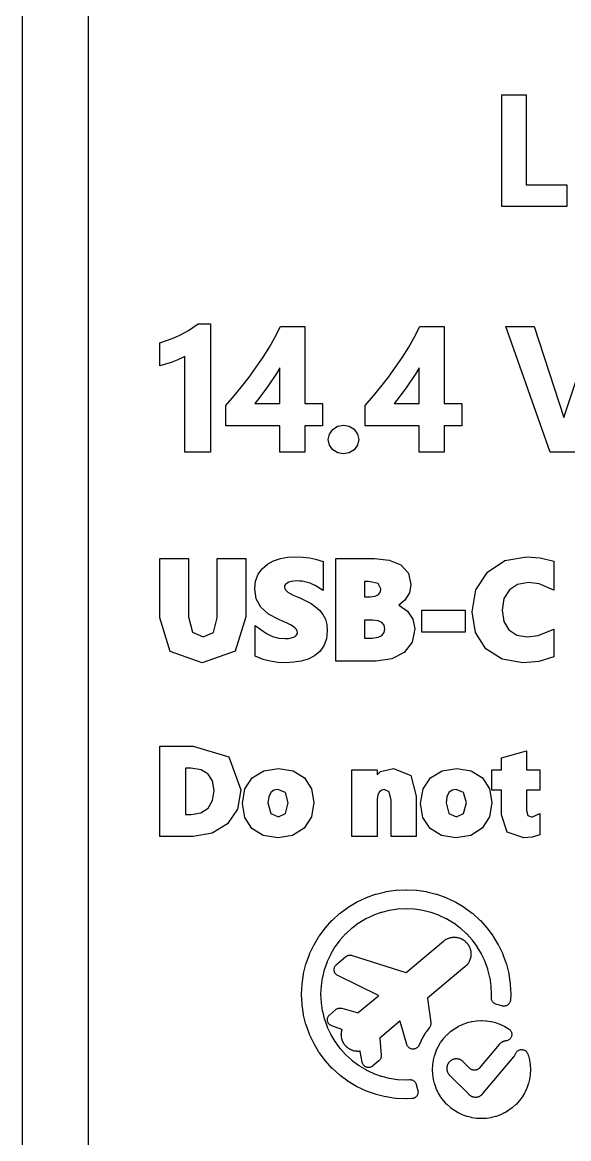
# Model space of a CAD drawing. Header units: metres. Extents: x -22.9 to 22.9, y 1.9 to 79.7.
# Drawn here: x -22.9 to -13.76, y 16.75 to 35.42 of the extents above; entities that cross this region are included whole.
import ezdxf

# ---------------------------------------------------------------- set-up
doc = ezdxf.new("R2010")
doc.units = ezdxf.units.M

msp = doc.modelspace()

# ---------------------------------------------------------------- linework, layer by layer
at = {"layer": 'MARKING'}
for points in [[(-14.4718, 34.21), (-14.4718, 32.7053), (-13.7935, 32.7053), (-13.7935, 32.34), (-14.8824, 32.34), (-14.8824, 34.21)], [(-20.4112, 30.1275), (-20.3384, 30.1578), (-20.2668, 30.1912), (-20.1954, 30.2284), (-20.1231, 30.2698), (-20.049, 30.3163), (-19.9585, 30.3788), (-19.7539, 30.3788), (-19.7539, 28.2345), (-20.1809, 28.2345), (-20.1809, 29.8367), (-20.1942, 29.8282), (-20.2968, 29.777), (-20.4089, 29.7343), (-20.6, 29.6782), (-20.6, 30.0607), (-20.486, 30.0995)], [(-18.5914, 28.6727), (-19.4946, 28.6727), (-19.4946, 29.0158), (-19.3583, 29.1734), (-19.2321, 29.3273), (-19.1067, 29.4886), (-18.9863, 29.6531), (-18.8727, 29.8196), (-18.768, 29.986), (-18.6757, 30.1486), (-18.5842, 30.3342), (-18.1742, 30.3342), (-18.1742, 29.0458), (-17.8781, 29.0458), (-17.8781, 28.6727), (-18.1742, 28.6727), (-18.1742, 28.2345), (-18.5914, 28.2345)], [(-16.2613, 28.2345), (-16.2613, 28.6727), (-17.1645, 28.6727), (-17.1645, 29.0158), (-17.0282, 29.1734), (-16.9019, 29.3273), (-16.7766, 29.4886), (-16.6562, 29.6531), (-16.5426, 29.8196), (-16.4379, 29.986), (-16.3456, 30.1486), (-16.2541, 30.3342), (-15.8441, 30.3342), (-15.8441, 29.0458), (-15.5479, 29.0458), (-15.5479, 28.6727), (-15.8441, 28.6727), (-15.8441, 28.2345)], [(-14.0723, 28.2345), (-14.8131, 30.3342), (-14.3401, 30.3342), (-13.8444, 28.8115), (-13.3368, 30.3342), (-12.8743, 30.3342), (-13.6288, 28.2345)], [(-18.5914, 29.641), (-18.6463, 29.5481), (-18.7971, 29.3252), (-18.9418, 29.1317), (-19.0096, 29.0458), (-18.5914, 29.0458)], [(-16.2613, 29.0458), (-16.2613, 29.641), (-16.3162, 29.5481), (-16.467, 29.3252), (-16.6117, 29.1317), (-16.6795, 29.0458)], [(-17.5289, 28.6846), (-17.4311, 28.6672), (-17.3487, 28.6146), (-17.2918, 28.5362), (-17.2726, 28.4423), (-17.2919, 28.3495), (-17.3489, 28.2718), (-17.4313, 28.22), (-17.5289, 28.2029), (-17.6254, 28.22), (-17.7073, 28.272), (-17.7634, 28.3497), (-17.7824, 28.4423), (-17.7635, 28.536), (-17.7075, 28.6143), (-17.6257, 28.6671)], [(-19.1607, 26.4541), (-19.1607, 25.481), (-19.3397, 24.9047), (-19.8905, 24.7077), (-20.4261, 24.9006), (-20.6, 25.4643), (-20.6, 26.4541), (-20.1197, 26.4541), (-20.1197, 25.4763), (-20.0534, 25.222), (-19.8768, 25.1466), (-19.7046, 25.2189), (-19.6399, 25.4633), (-19.6399, 26.4541)], [(-18.9997, 26.077), (-18.9567, 26.1898), (-18.8887, 26.2837), (-18.8013, 26.3581), (-18.698, 26.414), (-18.5821, 26.4517), (-18.4576, 26.4737), (-18.328, 26.4808), (-18.2056, 26.477), (-18.0973, 26.4652), (-17.9987, 26.4449), (-17.8691, 26.4034), (-17.8691, 25.9197), (-18.0001, 26.001), (-18.0411, 26.0215), (-18.0847, 26.0392), (-18.1298, 26.0536), (-18.1758, 26.0647), (-18.2216, 26.0726), (-18.2658, 26.0773), (-18.3069, 26.0788), (-18.3594, 26.0762), (-18.405, 26.0686), (-18.4426, 26.057), (-18.4716, 26.0427), (-18.4922, 26.0271), (-18.5054, 26.0112), (-18.5126, 25.9954), (-18.515, 25.9772), (-18.5121, 25.9564), (-18.5035, 25.9378), (-18.486, 25.9168), (-18.4584, 25.8934), (-18.4204, 25.8686), (-18.3727, 25.8429), (-18.316, 25.8166), (-18.2498, 25.7883), (-18.1564, 25.7459), (-18.0708, 25.6996), (-17.9942, 25.6476), (-17.9275, 25.5878), (-17.8726, 25.5184), (-17.8319, 25.4389), (-17.8069, 25.3486), (-17.7987, 25.2465), (-17.8128, 25.1106), (-17.8566, 24.9943), (-17.9253, 24.8999), (-18.0139, 24.8261), (-18.1184, 24.7723), (-18.2357, 24.7373), (-18.3611, 24.7178), (-18.4919, 24.7114), (-18.6254, 24.7172), (-18.753, 24.7349), (-18.871, 24.7644), (-19.0069, 24.8201), (-19.0069, 25.3315), (-18.816, 25.1973), (-18.7162, 25.151), (-18.6122, 25.1232), (-18.5062, 25.1139), (-18.4504, 25.1165), (-18.4031, 25.1244), (-18.3651, 25.1362), (-18.3371, 25.1504), (-18.3181, 25.1656), (-18.3063, 25.181), (-18.2998, 25.1972), (-18.2976, 25.2144), (-18.3016, 25.2408), (-18.3136, 25.2644), (-18.3365, 25.2899), (-18.371, 25.3169), (-18.4162, 25.3444), (-18.472, 25.3722), (-18.5362, 25.4008), (-18.6089, 25.4313), (-18.7809, 25.5225), (-18.9094, 25.6377), (-18.9881, 25.78), (-19.0138, 25.9457)], [(-16.4266, 25.8776), (-16.5035, 25.7548), (-16.6041, 25.6717), (-16.5929, 25.6686), (-16.4562, 25.5723), (-16.3669, 25.4367), (-16.3372, 25.2749), (-16.3815, 25.0532), (-16.5159, 24.8805), (-16.7222, 24.7732), (-16.9794, 24.7392), (-17.6559, 24.7392), (-17.6559, 26.4541), (-17.0123, 26.4541), (-16.7643, 26.4284), (-16.5696, 26.3464), (-16.4425, 26.2071), (-16.4004, 26.0218)], [(-14.454, 25.1422), (-14.2697, 25.1656), (-14.0107, 25.2737), (-14.0107, 24.8117), (-14.2604, 24.7333), (-14.529, 24.711), (-14.8765, 24.7682), (-15.1477, 24.944), (-15.3189, 25.2172), (-15.3751, 25.5625), (-15.3122, 25.931), (-15.1214, 26.2259), (-14.8289, 26.4182), (-14.4674, 26.4811), (-14.2398, 26.4656), (-14.0107, 26.4091), (-14.0107, 25.9263), (-14.2574, 26.0297), (-14.434, 26.0515), (-14.6159, 26.0198), (-14.7543, 25.928), (-14.8444, 25.783), (-14.8754, 25.5878), (-14.8462, 25.4009), (-14.7617, 25.2614), (-14.6304, 25.1728)], [(-17.1089, 26.0699), (-17.177, 26.0699), (-17.177, 25.8112), (-17.0828, 25.8112), (-16.9981, 25.8226), (-16.9435, 25.8516), (-16.9118, 25.8941), (-16.9021, 25.9453), (-16.9461, 26.0336)], [(-15.4906, 25.5897), (-15.4906, 25.2244), (-16.2187, 25.2244), (-16.2187, 25.5897)], [(-16.9491, 25.1363), (-16.8862, 25.1687), (-16.8498, 25.2156), (-16.8372, 25.2794), (-16.8493, 25.3388), (-16.8842, 25.382), (-16.9465, 25.4126), (-17.0436, 25.4245), (-17.177, 25.4245), (-17.177, 25.1237), (-17.046, 25.1237)], [(-20.6, 23.3163), (-20.0406, 23.3163), (-19.4472, 23.1354), (-19.2463, 22.5842), (-19.3017, 22.2641), (-19.4676, 22.0162), (-19.7246, 21.8577), (-20.0445, 21.8065), (-20.6, 21.8065)], [(-14.8854, 22.1675), (-14.8854, 22.5777), (-15.0473, 22.5777), (-15.0473, 22.9167), (-14.8854, 22.9167), (-14.8854, 23.1185), (-14.4665, 23.2381), (-14.4665, 22.9167), (-14.2422, 22.9167), (-14.2422, 22.5777), (-14.4665, 22.5777), (-14.4665, 22.2372), (-14.4445, 22.1538), (-14.3912, 22.1315), (-14.3641, 22.1354), (-14.2422, 22.1863), (-14.2422, 21.8333), (-14.373, 21.7919), (-14.5111, 21.7814), (-14.7927, 21.8789)], [(-19.7183, 22.405), (-19.6922, 22.5748), (-19.7179, 22.7332), (-19.7916, 22.8486), (-19.9098, 22.9218), (-20.0795, 22.948), (-20.1734, 22.948), (-20.1734, 22.1739), (-20.078, 22.1739), (-19.9117, 22.2018), (-19.7937, 22.2802)], [(-18.1829, 22.7859), (-18.0635, 22.6036), (-18.0246, 22.3755), (-18.0645, 22.1322), (-18.187, 21.9415), (-18.3798, 21.8207), (-18.6262, 21.7815), (-18.869, 21.8195), (-19.0589, 21.9369), (-19.1792, 22.1222), (-19.2184, 22.3579), (-19.1778, 22.5994), (-19.0531, 22.7865), (-18.8587, 22.9037), (-18.6128, 22.9417), (-18.3711, 22.9035)], [(-17.3862, 22.9167), (-16.9665, 22.9167), (-16.9665, 22.8348), (-16.9117, 22.8901), (-16.6932, 22.9438), (-16.4023, 22.8233), (-16.3104, 22.481), (-16.3104, 21.8065), (-16.7292, 21.8065), (-16.7292, 22.4106), (-16.7628, 22.552), (-16.8457, 22.5907), (-16.8878, 22.5818), (-16.9275, 22.5508), (-16.9557, 22.4998), (-16.9665, 22.4276), (-16.9665, 21.8065), (-17.3862, 21.8065)], [(-15.633, 22.9417), (-15.3913, 22.9035), (-15.2031, 22.7859), (-15.0837, 22.6036), (-15.0448, 22.3755), (-15.0847, 22.1322), (-15.2072, 21.9415), (-15.4001, 21.8207), (-15.6465, 21.7815), (-15.8893, 21.8195), (-16.0791, 21.9369), (-16.1994, 22.1222), (-16.2386, 22.3579), (-16.198, 22.5994), (-16.0733, 22.7865), (-15.8789, 22.9037)], [(-18.6175, 22.1348), (-18.4984, 22.1878), (-18.4532, 22.369), (-18.4982, 22.5383), (-18.6245, 22.5911), (-18.6918, 22.5781), (-18.7439, 22.5376), (-18.7793, 22.4671), (-18.7919, 22.3656), (-18.7439, 22.187)], [(-15.8121, 22.3656), (-15.7641, 22.187), (-15.6377, 22.1348), (-15.5186, 22.1878), (-15.4734, 22.369), (-15.5184, 22.5383), (-15.6447, 22.5911), (-15.712, 22.5781), (-15.7642, 22.5376), (-15.7995, 22.4671)], [(-16.282, 17.5433), (-16.2812, 17.5326), (-16.2814, 17.522), (-16.2827, 17.5114), (-16.2849, 17.501), (-16.2882, 17.4908), (-16.2924, 17.4811), (-16.2976, 17.4717), (-16.3036, 17.463), (-16.3104, 17.4548), (-16.318, 17.4473), (-16.3263, 17.4406), (-16.3352, 17.4348), (-16.3447, 17.4298), (-16.3545, 17.4258), (-16.3647, 17.4227), (-16.3752, 17.4207), (-16.3858, 17.4196), (-16.4748, 17.4153), (-16.4856, 17.4153), (-16.6464, 17.4232), (-16.6571, 17.4242), (-16.8163, 17.4478), (-16.8269, 17.4499), (-16.983, 17.489), (-16.9933, 17.4922), (-17.1448, 17.5464), (-17.1548, 17.5505), (-17.3003, 17.6193), (-17.3098, 17.6244), (-17.4478, 17.7071), (-17.4568, 17.7131), (-17.5861, 17.809), (-17.5944, 17.8159), (-17.7137, 17.9239), (-17.7213, 17.9316), (-17.8294, 18.0508), (-17.8362, 18.0592), (-17.9321, 18.1884), (-17.9381, 18.1974), (-18.0208, 18.3354), (-18.0259, 18.3449), (-18.0947, 18.4904), (-18.0988, 18.5004), (-18.1531, 18.6519), (-18.1562, 18.6622), (-18.1953, 18.8183), (-18.1974, 18.8289), (-18.221, 18.9881), (-18.2221, 18.9989), (-18.23, 19.1596), (-18.23, 19.1704), (-18.2221, 19.3311), (-18.221, 19.3419), (-18.1974, 19.5011), (-18.1953, 19.5117), (-18.1562, 19.6678), (-18.1531, 19.6781), (-18.0988, 19.8296), (-18.0947, 19.8396), (-18.0259, 19.9851), (-18.0208, 19.9946), (-17.9381, 20.1326), (-17.9321, 20.1416), (-17.8362, 20.2708), (-17.8294, 20.2792), (-17.7213, 20.3984), (-17.7137, 20.4061), (-17.5944, 20.5141), (-17.5861, 20.521), (-17.4568, 20.6169), (-17.4478, 20.6229), (-17.3098, 20.7056), (-17.3003, 20.7107), (-17.1548, 20.7795), (-17.1448, 20.7836), (-16.9933, 20.8378), (-16.983, 20.841), (-16.8269, 20.8801), (-16.8163, 20.8822), (-16.6571, 20.9058), (-16.6464, 20.9068), (-16.4856, 20.9147), (-16.4748, 20.9147), (-16.3141, 20.9068), (-16.3034, 20.9058), (-16.1442, 20.8822), (-16.1336, 20.8801), (-15.9775, 20.841), (-15.9671, 20.8378), (-15.8156, 20.7836), (-15.8057, 20.7795), (-15.6602, 20.7107), (-15.6507, 20.7056), (-15.5126, 20.6229), (-15.5036, 20.6169), (-15.3744, 20.521), (-15.366, 20.5141), (-15.2468, 20.4061), (-15.2392, 20.3984), (-15.1311, 20.2792), (-15.1242, 20.2708), (-15.0284, 20.1416), (-15.0224, 20.1326), (-14.9397, 19.9946), (-14.9346, 19.9851), (-14.8658, 19.8396), (-14.8616, 19.8296), (-14.8074, 19.6781), (-14.8043, 19.6678), (-14.7652, 19.5117), (-14.7631, 19.5011), (-14.7395, 19.3419), (-14.7384, 19.3311), (-14.7305, 19.1704), (-14.7305, 19.1596), (-14.7349, 19.0705), (-14.7359, 19.0599), (-14.738, 19.0495), (-14.741, 19.0393), (-14.7451, 19.0294), (-14.75, 19.02), (-14.7559, 19.0111), (-14.7626, 19.0028), (-14.77, 18.9952), (-14.7782, 18.9884), (-14.787, 18.9823), (-14.7963, 18.9772), (-14.8061, 18.973), (-14.8162, 18.9697), (-14.8266, 18.9674), (-14.8372, 18.9662), (-14.8479, 18.966), (-14.8585, 18.9668), (-14.869, 18.9686), (-14.8792, 18.9715), (-14.8824, 18.9725), (-14.908, 18.9803), (-14.9106, 18.981), (-14.9699, 18.9959), (-14.9802, 18.999), (-14.9902, 19.0031), (-14.9997, 19.0082), (-15.0087, 19.0142), (-15.017, 19.0211), (-15.0247, 19.0287), (-15.0315, 19.0371), (-15.0375, 19.046), (-15.0426, 19.0555), (-15.0467, 19.0655), (-15.0499, 19.0759), (-15.052, 19.0864), (-15.053, 19.0972), (-15.053, 19.108), (-15.0504, 19.1623), (-15.0504, 19.1677), (-15.057, 19.3025), (-15.0575, 19.3078), (-15.0773, 19.4413), (-15.0784, 19.4466), (-15.1112, 19.5775), (-15.1127, 19.5826), (-15.1582, 19.7097), (-15.1602, 19.7147), (-15.2179, 19.8367), (-15.2205, 19.8414), (-15.2898, 19.9571), (-15.2928, 19.9616), (-15.3732, 20.07), (-15.3766, 20.0742), (-15.4673, 20.1742), (-15.4711, 20.178), (-15.5711, 20.2686), (-15.5752, 20.272), (-15.6836, 20.3524), (-15.6881, 20.3554), (-15.8038, 20.4248), (-15.8086, 20.4273), (-15.9306, 20.485), (-15.9355, 20.4871), (-16.0626, 20.5325), (-16.0677, 20.5341), (-16.1986, 20.5669), (-16.2039, 20.5679), (-16.3374, 20.5877), (-16.3428, 20.5882), (-16.4775, 20.5949), (-16.4829, 20.5949), (-16.6177, 20.5882), (-16.6231, 20.5877), (-16.7565, 20.5679), (-16.7618, 20.5669), (-16.8927, 20.5341), (-16.8979, 20.5325), (-17.0249, 20.4871), (-17.0299, 20.485), (-17.1519, 20.4273), (-17.1566, 20.4248), (-17.2724, 20.3554), (-17.2769, 20.3524), (-17.3852, 20.272), (-17.3894, 20.2686), (-17.4894, 20.178), (-17.4932, 20.1742), (-17.5838, 20.0742), (-17.5872, 20.07), (-17.6676, 19.9616), (-17.6706, 19.9571), (-17.74, 19.8414), (-17.7425, 19.8367), (-17.8002, 19.7147), (-17.8023, 19.7097), (-17.8477, 19.5826), (-17.8493, 19.5775), (-17.8821, 19.4466), (-17.8832, 19.4413), (-17.903, 19.3078), (-17.9035, 19.3025), (-17.9101, 19.1677), (-17.9101, 19.1623), (-17.9035, 19.0275), (-17.903, 19.0222), (-17.8832, 18.8887), (-17.8821, 18.8834), (-17.8493, 18.7525), (-17.8477, 18.7474), (-17.8023, 18.6203), (-17.8002, 18.6153), (-17.7425, 18.4933), (-17.74, 18.4886), (-17.6706, 18.3729), (-17.6676, 18.3684), (-17.5872, 18.26), (-17.5838, 18.2558), (-17.4932, 18.1558), (-17.4894, 18.152), (-17.3894, 18.0614), (-17.3852, 18.058), (-17.2769, 17.9776), (-17.2724, 17.9746), (-17.1566, 17.9052), (-17.1519, 17.9027), (-17.0299, 17.845), (-17.0249, 17.8429), (-16.8979, 17.7975), (-16.8927, 17.7959), (-16.7618, 17.7631), (-16.7565, 17.7621), (-16.6231, 17.7423), (-16.6177, 17.7418), (-16.4829, 17.7351), (-16.4775, 17.7351), (-16.4232, 17.7378), (-16.4124, 17.7378), (-16.4017, 17.7367), (-16.3911, 17.7346), (-16.3808, 17.7315), (-16.3708, 17.7274), (-16.3613, 17.7223), (-16.3523, 17.7163), (-16.3439, 17.7094), (-16.3363, 17.7018), (-16.3295, 17.6935), (-16.3235, 17.6845), (-16.3184, 17.675), (-16.3142, 17.665), (-16.3111, 17.6547), (-16.2963, 17.5954), (-16.2955, 17.5928), (-16.2878, 17.5672), (-16.2867, 17.564), (-16.2839, 17.5537)], [(-17.7659, 18.8165), (-17.7578, 18.824), (-17.6565, 18.909), (-17.6481, 18.9154), (-17.6391, 18.921), (-17.6296, 18.9256), (-17.6197, 18.9294), (-17.6095, 18.9321), (-17.5991, 18.9339), (-17.5886, 18.9347), (-17.578, 18.9345), (-17.5675, 18.9332), (-17.5572, 18.9309), (-17.2855, 18.8576), (-17.283, 18.8571), (-17.2809, 18.8587), (-16.9435, 19.1418), (-16.9416, 19.1435), (-16.9438, 19.1448), (-17.624, 19.4787), (-17.6336, 19.484), (-17.6426, 19.4902), (-17.6509, 19.4973), (-17.6585, 19.5052), (-17.6652, 19.5137), (-17.6711, 19.523), (-17.676, 19.5327), (-17.68, 19.5429), (-17.6829, 19.5534), (-17.6847, 19.5642), (-17.6855, 19.5751), (-17.6852, 19.586), (-17.6838, 19.5968), (-17.6814, 19.6075), (-17.6779, 19.6178), (-17.6733, 19.6278), (-17.6679, 19.6372), (-17.6615, 19.6461), (-17.6543, 19.6543), (-17.6462, 19.6617), (-17.4874, 19.795), (-17.4785, 19.8017), (-17.4691, 19.8075), (-17.4591, 19.8123), (-17.4487, 19.816), (-17.4379, 19.8187), (-17.4269, 19.8203), (-17.4159, 19.8208), (-17.4048, 19.8201), (-17.3939, 19.8184), (-17.3832, 19.8155), (-16.4859, 19.5288), (-16.4833, 19.5281), (-16.4812, 19.5297), (-15.8569, 20.0536), (-15.8548, 20.0553), (-15.8539, 20.056), (-15.8517, 20.0577), (-15.8393, 20.0671), (-15.8349, 20.0703), (-15.8329, 20.0716), (-15.8284, 20.0746), (-15.8163, 20.082), (-15.8116, 20.0847), (-15.8094, 20.0859), (-15.8046, 20.0884), (-15.7919, 20.0946), (-15.7869, 20.0969), (-15.7847, 20.0978), (-15.7797, 20.0998), (-15.7663, 20.1048), (-15.7612, 20.1065), (-15.7589, 20.1072), (-15.7537, 20.1087), (-15.7399, 20.1123), (-15.7347, 20.1136), (-15.7323, 20.1141), (-15.727, 20.1151), (-15.7129, 20.1173), (-15.7076, 20.118), (-15.7051, 20.1183), (-15.6998, 20.1188), (-15.6856, 20.1196), (-15.6802, 20.1198), (-15.6777, 20.1198), (-15.6723, 20.1198), (-15.6581, 20.1192), (-15.6527, 20.1189), (-15.6503, 20.1187), (-15.6449, 20.1181), (-15.6308, 20.1161), (-15.6255, 20.1153), (-15.6231, 20.1148), (-15.6178, 20.1137), (-15.604, 20.1104), (-15.5987, 20.109), (-15.5964, 20.1083), (-15.5912, 20.1067), (-15.5778, 20.102), (-15.5727, 20.1001), (-15.5705, 20.0992), (-15.5655, 20.0971), (-15.5526, 20.0911), (-15.5477, 20.0888), (-15.5456, 20.0876), (-15.5408, 20.085), (-15.5285, 20.0778), (-15.524, 20.075), (-15.5219, 20.0737), (-15.5175, 20.0706), (-15.5059, 20.0623), (-15.5016, 20.059), (-15.4997, 20.0575), (-15.4956, 20.054), (-15.485, 20.0445), (-15.481, 20.0409), (-15.4793, 20.0391), (-15.4755, 20.0353), (-15.4658, 20.0248), (-15.4623, 20.0208), (-15.4607, 20.0189), (-15.4573, 20.0147), (-15.4487, 20.0034), (-15.4456, 19.999), (-15.4442, 19.997), (-15.4412, 19.9924), (-15.4338, 19.9803), (-15.4311, 19.9756), (-15.4299, 19.9735), (-15.4274, 19.9687), (-15.4212, 19.9559), (-15.419, 19.951), (-15.418, 19.9487), (-15.416, 19.9437), (-15.4111, 19.9304), (-15.4093, 19.9253), (-15.4086, 19.9229), (-15.4071, 19.9177), (-15.4035, 19.904), (-15.4022, 19.8987), (-15.4017, 19.8963), (-15.4007, 19.891), (-15.3985, 19.877), (-15.3978, 19.8716), (-15.3975, 19.8692), (-15.3971, 19.8638), (-15.3962, 19.8496), (-15.396, 19.8442), (-15.396, 19.8418), (-15.3961, 19.8364), (-15.3966, 19.8221), (-15.3969, 19.8168), (-15.3972, 19.8143), (-15.3978, 19.8089), (-15.3997, 19.7949), (-15.4006, 19.7895), (-15.401, 19.7871), (-15.4021, 19.7818), (-15.4054, 19.768), (-15.4068, 19.7628), (-15.4075, 19.7604), (-15.4091, 19.7553), (-15.4138, 19.7418), (-15.4157, 19.7368), (-15.4166, 19.7345), (-15.4187, 19.7295), (-15.4247, 19.7166), (-15.427, 19.7118), (-15.4282, 19.7096), (-15.4308, 19.7049), (-15.438, 19.6926), (-15.4408, 19.688), (-15.4421, 19.6859), (-15.4452, 19.6815), (-15.4536, 19.67), (-15.4568, 19.6657), (-15.4584, 19.6638), (-15.4618, 19.6596), (-15.4713, 19.649), (-15.475, 19.6451), (-15.4767, 19.6433), (-15.4805, 19.6395), (-15.492, 19.6289), (-15.494, 19.6271), (-15.4949, 19.6263), (-15.4969, 19.6246), (-16.1212, 19.1007), (-16.1232, 19.0989), (-16.123, 19.0962), (-16.0682, 18.6921), (-16.0672, 18.6808), (-16.0674, 18.6695), (-16.0688, 18.6583), (-16.0713, 18.6473), (-16.075, 18.6366), (-16.0797, 18.6263), (-16.0854, 18.6166), (-16.0921, 18.6075), (-16.0942, 18.605), (-16.0959, 18.6028), (-16.1422, 18.5404), (-16.1438, 18.5382), (-16.1586, 18.5159), (-16.1601, 18.5136), (-16.2, 18.4469), (-16.2014, 18.4446), (-16.214, 18.421), (-16.2152, 18.4186), (-16.2484, 18.3483), (-16.2495, 18.3458), (-16.2598, 18.3211), (-16.2609, 18.3181), (-16.2654, 18.3081), (-16.2708, 18.2985), (-16.2771, 18.2896), (-16.2843, 18.2813), (-16.2923, 18.2738), (-16.301, 18.2672), (-16.3103, 18.2614), (-16.3202, 18.2566), (-16.3305, 18.2528), (-16.3411, 18.25), (-16.3519, 18.2483), (-16.3628, 18.2477), (-16.3738, 18.2481), (-16.3846, 18.2497), (-16.3953, 18.2523), (-16.4056, 18.256), (-16.4155, 18.2607), (-16.4249, 18.2663), (-16.4337, 18.2729), (-16.4417, 18.2803), (-16.4491, 18.2885), (-16.4555, 18.2973), (-16.4611, 18.3068), (-16.4657, 18.3167), (-16.4692, 18.3271), (-16.5807, 18.7119), (-16.5815, 18.7144), (-16.5835, 18.7128), (-16.921, 18.4297), (-16.9229, 18.4279), (-16.9228, 18.4253), (-16.8977, 18.1451), (-16.8973, 18.1345), (-16.8979, 18.1239), (-16.8995, 18.1135), (-16.9021, 18.1032), (-16.9057, 18.0933), (-16.9102, 18.0837), (-16.9156, 18.0746), (-16.9218, 18.0661), (-16.9288, 18.0582), (-16.9366, 18.051), (-17.0379, 17.966), (-17.0466, 17.9594), (-17.056, 17.9537), (-17.0659, 17.9489), (-17.0762, 17.9452), (-17.0869, 17.9425), (-17.0977, 17.9408), (-17.1087, 17.9403), (-17.1197, 17.9409), (-17.1305, 17.9425), (-17.1412, 17.9452), (-17.1515, 17.949), (-17.1614, 17.9538), (-17.1707, 17.9595), (-17.1795, 17.9662), (-17.1875, 17.9737), (-17.1948, 17.9819), (-17.2011, 17.9909), (-17.2066, 18.0004), (-17.2111, 18.0104), (-17.2146, 18.0208), (-17.217, 18.0315), (-17.2479, 18.2099), (-17.2484, 18.2124), (-17.2502, 18.2122), (-17.251, 18.2121), (-17.2561, 18.2116), (-17.2607, 18.2112), (-17.2749, 18.2104), (-17.2803, 18.2102), (-17.2828, 18.2102), (-17.2882, 18.2102), (-17.3024, 18.2108), (-17.3078, 18.2111), (-17.3102, 18.2113), (-17.3156, 18.2119), (-17.3297, 18.2139), (-17.335, 18.2147), (-17.3374, 18.2152), (-17.3427, 18.2163), (-17.3565, 18.2196), (-17.3617, 18.221), (-17.3641, 18.2217), (-17.3692, 18.2233), (-17.3827, 18.228), (-17.3877, 18.2299), (-17.39, 18.2308), (-17.395, 18.2329), (-17.4079, 18.2389), (-17.4127, 18.2412), (-17.4149, 18.2424), (-17.4196, 18.245), (-17.4319, 18.2522), (-17.4365, 18.255), (-17.4386, 18.2563), (-17.443, 18.2594), (-17.4545, 18.2677), (-17.4588, 18.271), (-17.4607, 18.2725), (-17.4649, 18.276), (-17.4755, 18.2855), (-17.4795, 18.2891), (-17.4812, 18.2909), (-17.485, 18.2947), (-17.4946, 18.3052), (-17.4982, 18.3092), (-17.4998, 18.3111), (-17.5032, 18.3153), (-17.5118, 18.3266), (-17.5149, 18.331), (-17.5163, 18.333), (-17.5192, 18.3376), (-17.5267, 18.3497), (-17.5294, 18.3544), (-17.5306, 18.3565), (-17.533, 18.3613), (-17.5393, 18.3741), (-17.5415, 18.379), (-17.5425, 18.3813), (-17.5445, 18.3863), (-17.5494, 18.3996), (-17.5512, 18.4047), (-17.5519, 18.4071), (-17.5534, 18.4123), (-17.557, 18.426), (-17.5582, 18.4313), (-17.5587, 18.4337), (-17.5597, 18.439), (-17.562, 18.453), (-17.5627, 18.4584), (-17.563, 18.4608), (-17.5634, 18.4662), (-17.5643, 18.4804), (-17.5645, 18.4858), (-17.5645, 18.4882), (-17.5644, 18.4936), (-17.5639, 18.5079), (-17.5635, 18.5132), (-17.5633, 18.5157), (-17.5627, 18.5211), (-17.5608, 18.5351), (-17.5599, 18.5405), (-17.5595, 18.5429), (-17.5583, 18.5482), (-17.555, 18.562), (-17.5536, 18.5672), (-17.5524, 18.5715), (-17.5522, 18.5722), (-17.5517, 18.5739), (-17.5541, 18.5749), (-17.7244, 18.6363), (-17.7345, 18.6405), (-17.7442, 18.6457), (-17.7533, 18.6519), (-17.7617, 18.6589), (-17.7694, 18.6668), (-17.7763, 18.6753), (-17.7823, 18.6846), (-17.7873, 18.6943), (-17.7913, 18.7045), (-17.7943, 18.7151), (-17.7962, 18.7259), (-17.7971, 18.7369), (-17.7968, 18.7478), (-17.7954, 18.7587), (-17.793, 18.7695), (-17.7895, 18.7799), (-17.785, 18.7899), (-17.7795, 18.7994), (-17.7731, 18.8083)], [(-15.6741, 18.0813), (-15.6841, 18.0788), (-15.6892, 18.0772), (-15.6989, 18.0737), (-15.7039, 18.0717), (-15.7132, 18.0673), (-15.718, 18.0647), (-15.7268, 18.0594), (-15.7313, 18.0564), (-15.7396, 18.0503), (-15.7437, 18.0469), (-15.7514, 18.04), (-15.7552, 18.0361), (-15.7621, 18.0285), (-15.7655, 18.0243), (-15.7717, 18.0161), (-15.7747, 18.0116), (-15.78, 18.0027), (-15.7825, 17.998), (-15.7869, 17.9887), (-15.789, 17.9837), (-15.7924, 17.974), (-15.794, 17.9688), (-15.7965, 17.9588), (-15.7976, 17.9535), (-15.7991, 17.9434), (-15.7996, 17.938), (-15.8001, 17.9277), (-15.8001, 17.9223), (-15.7996, 17.912), (-15.7991, 17.9066), (-15.7976, 17.8965), (-15.7965, 17.8912), (-15.794, 17.8812), (-15.7924, 17.876), (-15.789, 17.8663), (-15.7869, 17.8613), (-15.7825, 17.852), (-15.78, 17.8473), (-15.7747, 17.8384), (-15.7717, 17.8339), (-15.7655, 17.8257), (-15.7621, 17.8215), (-15.7543, 17.8129), (-15.7524, 17.8109), (-15.4343, 17.4928), (-15.4324, 17.491), (-15.4238, 17.4832), (-15.4197, 17.4798), (-15.4114, 17.4737), (-15.407, 17.4707), (-15.3982, 17.4654), (-15.3935, 17.4629), (-15.3843, 17.4585), (-15.3793, 17.4564), (-15.3697, 17.4529), (-15.3646, 17.4514), (-15.3546, 17.4489), (-15.3494, 17.4478), (-15.3393, 17.4462), (-15.3339, 17.4457), (-15.3237, 17.4451), (-15.3184, 17.4451), (-15.3081, 17.4456), (-15.3028, 17.4461), (-15.2927, 17.4475), (-15.2874, 17.4485), (-15.2775, 17.4509), (-15.2723, 17.4525), (-15.2627, 17.4558), (-15.2577, 17.4578), (-15.2484, 17.4622), (-15.2437, 17.4646), (-15.2348, 17.4698), (-15.2303, 17.4728), (-15.2221, 17.4788), (-15.2179, 17.4821), (-15.2102, 17.4889), (-15.2064, 17.4927), (-15.1986, 17.5012), (-15.1968, 17.5032), (-14.6785, 18.1211), (-14.6768, 18.1233), (-14.6698, 18.1325), (-14.6667, 18.137), (-14.6614, 18.1458), (-14.6588, 18.1505), (-14.6543, 18.1598), (-14.6521, 18.1647), (-14.6509, 18.1682), (-14.6467, 18.178), (-14.6415, 18.1875), (-14.6354, 18.1963), (-14.6285, 18.2046), (-14.6209, 18.2121), (-14.6125, 18.2189), (-14.6035, 18.2248), (-14.594, 18.2298), (-14.5841, 18.2338), (-14.5737, 18.2369), (-14.5632, 18.2389), (-14.5525, 18.2399), (-14.5417, 18.2398), (-14.5311, 18.2387), (-14.5205, 18.2366), (-14.5102, 18.2334), (-14.5003, 18.2293), (-14.4909, 18.2242), (-14.482, 18.2182), (-14.4737, 18.2113), (-14.4661, 18.2037), (-14.4593, 18.1954), (-14.4533, 18.1865), (-14.4482, 18.177), (-14.4441, 18.167), (-14.4374, 18.1481), (-14.4342, 18.1378), (-14.4173, 18.0702), (-14.4152, 18.0596), (-14.405, 17.9907), (-14.4039, 17.98), (-14.4005, 17.9104), (-14.4005, 17.8996), (-14.4039, 17.83), (-14.405, 17.8193), (-14.4152, 17.7504), (-14.4173, 17.7398), (-14.4342, 17.6722), (-14.4374, 17.6619), (-14.4608, 17.5963), (-14.465, 17.5863), (-14.4947, 17.5233), (-14.4998, 17.5138), (-14.5357, 17.4541), (-14.5416, 17.4451), (-14.5831, 17.3891), (-14.59, 17.3808), (-14.6368, 17.3292), (-14.6444, 17.3215), (-14.696, 17.2748), (-14.7044, 17.2679), (-14.7603, 17.2264), (-14.7693, 17.2204), (-14.8291, 17.1846), (-14.8386, 17.1795), (-14.9015, 17.1497), (-14.9115, 17.1456), (-14.9771, 17.1221), (-14.9874, 17.119), (-15.055, 17.1021), (-15.0656, 17.1), (-15.1345, 17.0897), (-15.1453, 17.0887), (-15.2148, 17.0853), (-15.2256, 17.0853), (-15.2952, 17.0887), (-15.306, 17.0897), (-15.3749, 17.1), (-15.3855, 17.1021), (-15.453, 17.119), (-15.4634, 17.1221), (-15.5289, 17.1456), (-15.5389, 17.1497), (-15.6019, 17.1795), (-15.6114, 17.1846), (-15.6712, 17.2204), (-15.6801, 17.2264), (-15.7361, 17.2679), (-15.7444, 17.2748), (-15.7961, 17.3215), (-15.8037, 17.3292), (-15.8505, 17.3808), (-15.8573, 17.3891), (-15.8988, 17.4451), (-15.9048, 17.4541), (-15.9406, 17.5138), (-15.9457, 17.5233), (-15.9755, 17.5863), (-15.9796, 17.5963), (-16.0031, 17.6619), (-16.0062, 17.6722), (-16.0232, 17.7398), (-16.0253, 17.7504), (-16.0355, 17.8193), (-16.0366, 17.83), (-16.04, 17.8996), (-16.04, 17.9104), (-16.0366, 17.98), (-16.0355, 17.9907), (-16.0253, 18.0596), (-16.0232, 18.0702), (-16.0062, 18.1378), (-16.0031, 18.1481), (-15.9796, 18.2137), (-15.9755, 18.2237), (-15.9457, 18.2867), (-15.9406, 18.2962), (-15.9048, 18.3559), (-15.8988, 18.3649), (-15.8573, 18.4209), (-15.8505, 18.4292), (-15.8037, 18.4808), (-15.7961, 18.4885), (-15.7444, 18.5352), (-15.7361, 18.5421), (-15.6801, 18.5836), (-15.6712, 18.5896), (-15.6114, 18.6254), (-15.6019, 18.6305), (-15.5389, 18.6603), (-15.5289, 18.6644), (-15.4634, 18.6879), (-15.453, 18.691), (-15.3855, 18.7079), (-15.3749, 18.71), (-15.306, 18.7203), (-15.2952, 18.7213), (-15.2256, 18.7247), (-15.2148, 18.7247), (-15.1453, 18.7213), (-15.1345, 18.7203), (-15.0656, 18.71), (-15.055, 18.7079), (-14.9874, 18.691), (-14.9771, 18.6879), (-14.9115, 18.6644), (-14.9015, 18.6603), (-14.8386, 18.6305), (-14.8291, 18.6254), (-14.7693, 18.5896), (-14.7603, 18.5836), (-14.7584, 18.5822), (-14.7502, 18.5754), (-14.7427, 18.5679), (-14.7359, 18.5598), (-14.73, 18.551), (-14.7249, 18.5416), (-14.7207, 18.5318), (-14.7175, 18.5217), (-14.7153, 18.5113), (-14.7142, 18.5007), (-14.714, 18.4901), (-14.7149, 18.4795), (-14.7168, 18.4691), (-14.7197, 18.4588), (-14.7235, 18.4489), (-14.7283, 18.4395), (-14.734, 18.4305), (-14.7405, 18.4221), (-14.7479, 18.4144), (-14.7559, 18.4074), (-14.7645, 18.4013), (-14.7737, 18.396), (-14.7834, 18.3916), (-14.7935, 18.3881), (-14.8038, 18.3857), (-14.8143, 18.3842), (-14.8169, 18.384), (-14.8271, 18.3826), (-14.8324, 18.3816), (-14.8424, 18.3792), (-14.8476, 18.3777), (-14.8573, 18.3743), (-14.8623, 18.3723), (-14.8717, 18.368), (-14.8765, 18.3655), (-14.8854, 18.3603), (-14.8899, 18.3574), (-14.8982, 18.3513), (-14.9024, 18.348), (-14.9101, 18.3411), (-14.914, 18.3374), (-14.9219, 18.3288), (-14.9237, 18.3268), (-15.2534, 17.9336), (-15.2607, 17.9258), (-15.2687, 17.9186), (-15.2774, 17.9123), (-15.2867, 17.9069), (-15.2964, 17.9024), (-15.3065, 17.8988), (-15.3169, 17.8963), (-15.3276, 17.8948), (-15.3383, 17.8943), (-15.349, 17.8949), (-15.3596, 17.8965), (-15.37, 17.8992), (-15.3801, 17.9028), (-15.3898, 17.9074), (-15.3989, 17.9129), (-15.4076, 17.9193), (-15.4155, 17.9265), (-15.5261, 18.0372), (-15.5281, 18.039), (-15.5367, 18.0469), (-15.5409, 18.0503), (-15.5492, 18.0564), (-15.5537, 18.0594), (-15.5625, 18.0647), (-15.5673, 18.0673), (-15.5766, 18.0717), (-15.5815, 18.0737), (-15.5912, 18.0772), (-15.5964, 18.0788), (-15.6064, 18.0813), (-15.6117, 18.0823), (-15.6219, 18.0838), (-15.6272, 18.0844), (-15.6375, 18.0849), (-15.6429, 18.0849), (-15.6532, 18.0844), (-15.6586, 18.0838), (-15.6688, 18.0823)]]:
    msp.add_lwpolyline(points, close=True, dxfattribs=at)
at = {"layer": 'OUTLINE'}
msp.add_lwpolyline([(-22.9, 1.9), (22.9, 1.9), (22.9, 79.7), (-22.9, 79.7)], close=True, dxfattribs=at)
at = {"layer": 'VISIBLE_REF'}
msp.add_lwpolyline([(-21.8, 9), (21.8, 9), (21.8, 71.6), (-21.8, 71.6)], close=True, dxfattribs=at)

doc.saveas('drawing.dxf')
